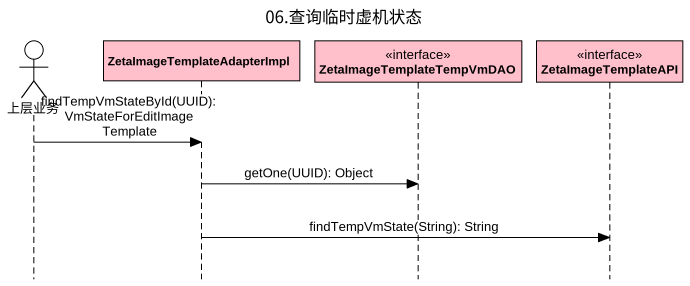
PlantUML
@startuml
title 06.查询临时虚机状态
hide footbox
actor 上层业务 #FFFFFF
participant ZetaImageTemplateAdapterImpl #FFC0CB
participant ZetaImageTemplateTempVmDAO <<interface>> #FFC0CB
participant ZetaImageTemplateAPI <<interface>> #FFC0CB

上层业务 -> ZetaImageTemplateAdapterImpl : findTempVmStateById(UUID): VmStateForEditImageTemplate
ZetaImageTemplateAdapterImpl -> ZetaImageTemplateTempVmDAO : getOne(UUID): Object
ZetaImageTemplateAdapterImpl -> ZetaImageTemplateAPI : findTempVmState(String): String
@enduml
